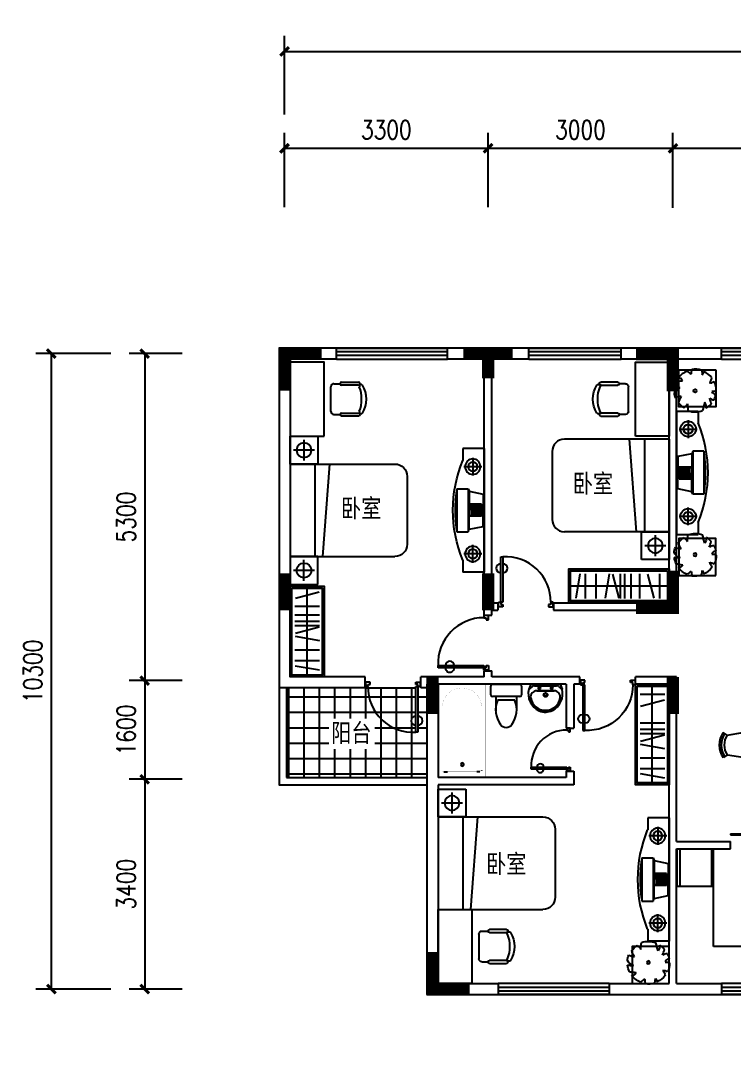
# Model space of a CAD drawing. Header units: millimetres. Extents: x 1193 to 32691, y 722 to 32497.
# Drawn here: x 1193 to 12768, y 15711 to 32497 of the extents above; entities that cross this region are included whole.
import ezdxf
from ezdxf.enums import TextEntityAlignment as Align

# ---------------------------------------------------------------- set-up
doc = ezdxf.new("R2010")
doc.units = ezdxf.units.MM
for name, color, linetype in [('DT', 7, 'Continuous'), ('JJ', 6, 'Continuous'), ('PUB_DIM', 3, 'Continuous'), ('PUB_H', 13, 'Continuous'), ('TEXT', 7, 'Continuous'), ('TOILET', 7, 'Continuous'), ('WALL', 4, 'Continuous'), ('WC', 10, 'Continuous'), ('WINDOW', 5, 'Continuous'), ('WINDOW_TEXT', 7, 'Continuous'), ('轮廓线', 240, 'Continuous')]:
    doc.layers.add(name, color=color, linetype=linetype)
doc.styles.add('-黑体', font='simhei.ttf')
doc.styles.add('DIM_FONT', font='SIMPLEX.shx', dxfattribs={"width": 0.8})
doc.styles.add('SIMPLEX', font='SIMPLEX.SHX')
doc.styles.get("Standard").update_dxf_attribs({"font": 'arial.ttf'})
doc.dimstyles.new('DIMN', dxfattribs={"dimtxt": 300, "dimasz": 1, "dimexe": 250, "dimexo": 300, "dimgap": 150, "dimtad": 1, "dimdec": 0, "dimdsep": 46, "dimtxsty": 'DIM_FONT', "dimblk": '_DIMX', "dimblk1": 'ARCHTICK', "dimblk2": 'ARCHTICK', "dimcen": 0.1, "dimclrt": 7, "dimadec": 0, "dimazin": 0, "dimtfac": 1, "dimtdec": 0, "dimtix": 1, "dimtmove": 2, "dimatfit": 3, "dimldrblk": '_DIMX', "dimfxl": 1, "dimtolj": 1, "dimtzin": 0, "dimarcsym": 0})

# ---------------------------------------------------------------- blocks, each defined once
blk = doc.blocks.new('_ARCHTICK')
at = {"color": 0, "linetype": 'ByBlock', "const_width": 0.15}
blk.add_lwpolyline([(-0.5, -0.5), (0.5, 0.5)], dxfattribs=at)
blk = doc.blocks.new('_DIMX')
at = {"const_width": 50}
blk.add_lwpolyline([(-70, -70), (70, 70)], dxfattribs=at)
blk = doc.blocks.new('*D80')
at = {"layer": 'DEFPOINTS', "color": 0, "transparency": 16777216}
for p in [(4115, 27101), (3205, 21801), (4115, 21801)]:
    blk.add_point(p, dxfattribs=at)
at = {"layer": 'PUB_DIM', "color": 0, "lineweight": -2, "transparency": 16777216}
for p, q in [((3815, 27101), (2955, 27101)), ((3205, 27100), (3205, 21802)), ((3815, 21801), (2955, 21801))]:
    blk.add_line(p, q, dxfattribs=at)
for p, rotation in [((3205, 27101), 90), ((3205, 21801), 270)]:
    blk.add_blockref('_DIMX', p, dxfattribs=dict(at, rotation=rotation))
at = {"layer": 'PUB_DIM', "color": 7, "transparency": 16777216, "insert": (2905, 24451), "char_height": 300, "attachment_point": 5, "rotation": 90, "style": 'DIM_FONT'}
blk.add_mtext('\\A1;5300', dxfattribs=at)
blk = doc.blocks.new('*D81')
at = {"layer": 'DEFPOINTS', "color": 0, "transparency": 16777216}
for p in [(4115, 21801), (3205, 20201), (4115, 20201)]:
    blk.add_point(p, dxfattribs=at)
at = {"layer": 'PUB_DIM', "color": 0, "lineweight": -2, "transparency": 16777216}
for p, q in [((3815, 21801), (2955, 21801)), ((3205, 21800), (3205, 20202)), ((3815, 20201), (2955, 20201))]:
    blk.add_line(p, q, dxfattribs=at)
for p, rotation in [((3205, 21801), 90), ((3205, 20201), 270)]:
    blk.add_blockref('_DIMX', p, dxfattribs=dict(at, rotation=rotation))
at = {"layer": 'PUB_DIM', "color": 7, "transparency": 16777216, "insert": (2905, 21001), "char_height": 300, "attachment_point": 5, "rotation": 90, "style": 'DIM_FONT'}
blk.add_mtext('\\A1;1600', dxfattribs=at)
blk = doc.blocks.new('*D82')
at = {"layer": 'DEFPOINTS', "color": 0, "transparency": 16777216}
for p in [(4115, 20201), (3205, 16801), (4115, 16801)]:
    blk.add_point(p, dxfattribs=at)
at = {"layer": 'PUB_DIM', "color": 0, "lineweight": -2, "transparency": 16777216}
for p, q in [((3815, 20201), (2955, 20201)), ((3205, 20200), (3205, 16802)), ((3815, 16801), (2955, 16801))]:
    blk.add_line(p, q, dxfattribs=at)
for p, rotation in [((3205, 20201), 90), ((3205, 16801), 270)]:
    blk.add_blockref('_DIMX', p, dxfattribs=dict(at, rotation=rotation))
at = {"layer": 'PUB_DIM', "color": 7, "transparency": 16777216, "insert": (2905, 18501), "char_height": 300, "attachment_point": 5, "rotation": 90, "style": 'DIM_FONT'}
blk.add_mtext('\\A1;3400', dxfattribs=at)
blk = doc.blocks.new('*D83')
at = {"layer": 'DEFPOINTS', "color": 0, "transparency": 16777216}
for p in [(2955, 27101), (1690, 16801), (2955, 16801)]:
    blk.add_point(p, dxfattribs=at)
at = {"layer": 'PUB_DIM', "color": 0, "lineweight": -2, "transparency": 16777216}
for p, q in [((2655, 27101), (1440, 27101)), ((1690, 27100), (1690, 16802)), ((2655, 16801), (1440, 16801))]:
    blk.add_line(p, q, dxfattribs=at)
for p, rotation in [((1690, 27101), 90), ((1690, 16801), 270)]:
    blk.add_blockref('_DIMX', p, dxfattribs=dict(at, rotation=rotation))
at = {"layer": 'PUB_DIM', "color": 7, "transparency": 16777216, "insert": (1390, 21951), "char_height": 300, "attachment_point": 5, "rotation": 90, "style": 'DIM_FONT'}
blk.add_mtext('\\A1;10300', dxfattribs=at)
blk = doc.blocks.new('_C2GBH')
at = {"layer": 'JJ'}
for p, q in [((-225, -55), (-225, -395)), ((-395, -225), (-55, -225))]:
    blk.add_line(p, q, dxfattribs=at)
blk.add_lwpolyline([(-450, 0), (-450, -450), (0, -450), (0, 0)], close=True, dxfattribs=at)
blk.add_circle((-225, -225), 120, dxfattribs=at)
at = {"style": 'DIM_FONT', "width": 0.8, "flags": 9}
for tag in ['XSIZE', 'YSIZE']:
    blk.add_attdef(tag, (0, 0), '', height=0.5, dxfattribs=at)
blk = doc.blocks.new('M_A22TIB')
for p, q in [((-0.449, 0.076), (-0.449, 0.898)), ((-0.449, 0.898), (-0.408, 0.898)), ((-0.408, 0.898), (-0.408, 0.076)), ((-0.49, 0.076), (-0.449, 0.076)), ((-0.49, -0.006), (-0.49, 0.076)), ((-0.449, 0.076), (-0.449, 0.035)), ((-0.408, 0.076), (-0.449, 0.076)), ((-0.449, 0.035), (-0.408, 0.035)), ((-0.408, 0.035), (-0.408, -0.006)), ((0.455, 0.035), (0.414, 0.035)), ((0.414, 0.035), (0.414, -0.006)), ((0.496, 0.076), (0.455, 0.076)), ((0.455, 0.076), (0.455, 0.035)), ((0.496, -0.006), (0.496, 0.076)), ((-0.408, -0.006), (-0.49, -0.006)), ((-0.49, -0.006), (-0.49, -0.006)), ((0.414, -0.006), (0.496, -0.006)), ((0.496, -0.006), (0.496, -0.006))]:
    blk.add_line(p, q)
for centre, radius, start, end in [((-0.449, 0.689), 0.0791, 90, 270), ((-0.367, 0.077), 0.822, 359.9283, 92.866), ((-0.408, 0.689), 0.0791, 270, 90)]:
    blk.add_arc(centre, radius, start, end)
blk = doc.blocks.new('_C20TYU')
at = {"layer": 'WC'}
for p, q in [((0, 10), (0, -10)), ((0, 10), (3.5, 10)), ((1.87, 8.52), (1.87, 5.62)), ((3.5, 10), (3.5, 8.06)), ((0.42, 7.07), (3.32, 7.07)), ((2.63, 3.5), (2.46, 3.08)), ((4.43, 3.5), (2.63, 3.5)), ((2.63, 3.5), (2.63, -3.5)), ((4.43, 3.5), (4.43, -3.5)), ((2.46, 3.08), (0.17, 2.61)), ((0.17, 2.61), (0.17, 0)), ((2.46, 3.08), (2.46, 0)), ((0.43, 0), (0.43, 0.97)), ((0.43, 0.97), (2.46, 0.97)), ((0.53, 0), (0.53, 0.87)), ((0.53, 0.87), (2.46, 0.87)), ((0.73, 0), (0.73, 0.87)), ((0.93, 0), (0.93, 0.87)), ((1.13, 0), (1.13, 0.87)), ((1.33, 0), (1.33, 0.87)), ((1.53, 0), (1.53, 0.87)), ((1.73, 0), (1.73, 0.87)), ((1.93, 0), (1.93, 0.87)), ((2.13, 0), (2.13, 0.87)), ((0.17, -2.61), (0.17, 0)), ((0.43, 0), (0.43, -0.97)), ((0.43, -0.97), (2.46, -0.97)), ((0.53, 0), (0.53, -0.87)), ((0.53, -0.87), (2.46, -0.87)), ((0.73, 0), (0.73, -0.87)), ((0.93, 0), (0.93, -0.87)), ((1.13, 0), (1.13, -0.87)), ((1.33, 0), (1.33, -0.87)), ((1.53, 0), (1.53, -0.87)), ((1.73, 0), (1.73, -0.87)), ((1.93, 0), (1.93, -0.87)), ((2.13, 0), (2.13, -0.87)), ((2.46, -3.08), (2.46, 0)), ((2.46, -3.08), (0.17, -2.61)), ((2.63, -3.5), (2.46, -3.08)), ((4.43, -3.5), (2.63, -3.5)), ((1.87, -8.52), (1.87, -5.62)), ((0.42, -7.07), (3.32, -7.07)), ((3.5, -8.06), (3.5, -10)), ((0, -10), (3.5, -10))]:
    blk.add_line(p, q, dxfattribs=at)
for centre, radius in [((1.87, 7.07), 1.25), ((1.87, 7.07), 0.75), ((1.87, -7.07), 1.25), ((1.87, -7.07), 0.75)]:
    blk.add_circle(centre, radius, dxfattribs=at)
for centre, radius, start, end in [((-16.23, 0), 21.32, 337.7852, 22.2148), ((-16.04, 0), 20.72, 351.2285, 8.7715)]:
    blk.add_arc(centre, radius, start, end, dxfattribs=at)
at = {"style": 'DIM_FONT', "width": 0.8, "flags": 9}
for tag in ['YSIZE', 'XSIZE']:
    blk.add_attdef(tag, (0, 0), '', height=0.5, dxfattribs=at)
blk = doc.blocks.new('_C0BXV')
at = {"layer": 'JJ', "xscale": -100, "yscale": 100, "zscale": 100, "rotation": 89.9999999999999}
blk.add_blockref('_C20TYU', (0, 0), dxfattribs=at)
at = {"style": 'DIM_FONT', "width": 0.8, "flags": 9}
for tag in ['XSIZE', 'YSIZE']:
    blk.add_attdef(tag, (0, 0), '', height=0.5, dxfattribs=at)
blk = doc.blocks.new('M_C56KIS')
for p, q in [((62, 318), (72, 242)), ((72, 242), (101, 299)), ((101, 299), (101, 299))]:
    blk.add_line(p, q)
blk.add_lwpolyline([(294, 325), (294, -275), (-306, -275), (-306, 325)], close=True)
blk.add_circle((-46, -16), 24.7)
for centre, radius, start, end in [((-307, 139), 56.5, 8.941, 100.0107), ((-46, -12), 340, 112.0103, 142.6392), ((-371, -22), 380, 45.9782, 58.5315), ((-666, 365), 570, 348.5728, 356.6649), ((-46, -12), 348, 72.0426, 98.475), ((-46, -12), 341, 37.2751, 64.8245), ((82, 215), 145, 319.7203, 351.7151), ((-277, -88), 115, 97.3912, 159.6952), ((-332, -105), 143, 71.8009, 110.5991), ((-46, -12), 338, 154.3498, 173.0356), ((-402, 850), 718, 274.1465, 282.1238), ((207, 198), 84.2, 254.8555, 310.96), ((-46, -12), 345, 0.5321, 25.5856), ((-46, -12), 342, 185.9236, 201.5277), ((-287, -214), 106, 81.8314, 131.8278), ((-119, -230), 194, 141.6582, 174.3093), ((1199, 167), 1058, 196.6397, 201.9099), ((262, -63), 99.6, 227.0454, 270.9651), ((241, 102), 125, 263.2775, 297.8128), ((333, 45), 131, 215.3868, 249.7411), ((-46, -12), 344, 334.0767, 348.9021), ((-46, -12), 333, 216.594, 237.4464), ((-456, -26), 353, 310.8536, 325.193), ((259, -243), 425, 177.9455, 193.2146), ((1320, -611), 1274, 161.2865, 167.5451), ((-13, -284), 151, 354.7323, 32.8544), ((-46, -12), 339, 302.6098, 320.6752), ((-46, -12), 346, 251.5307, 290.63)]:
    blk.add_arc(centre, radius, start, end)
at = {"style": 'DIM_FONT', "width": 0.8, "flags": 9}
for tag in ['XSIZE', 'YSIZE']:
    blk.add_attdef(tag, (0, 0), '', height=0.5, dxfattribs=at)
blk = doc.blocks.new('_C18POR')
at = {"layer": 'JJ'}
for p, q in [((0, 0), (0, 1500)), ((0, 1500), (1700, 1500)), ((400, 0), (400, 1500)), ((533, 1500), (644, 0)), ((1900, 200), (1900, 1300)), ((0, 0), (1700, 0))]:
    blk.add_line(p, q, dxfattribs=at)
for centre, start, end in [((1700, 1300), 0, 90), ((1700, 200), 270, 0)]:
    blk.add_arc(centre, 200, start, end, dxfattribs=at)
at = {"style": 'DIM_FONT', "width": 0.8, "flags": 9}
for tag in ['XSIZE', 'YSIZE']:
    blk.add_attdef(tag, (0, 0), '', height=0.5, dxfattribs=at)
blk = doc.blocks.new('_C4CHW')
at = {"layer": 'JJ'}
blk.add_blockref('_C18POR', (0, 0), dxfattribs=at)
at = {"style": 'DIM_FONT', "width": 0.8, "flags": 9}
for tag in ['XSIZE', 'YSIZE']:
    blk.add_attdef(tag, (0, 0), '', height=0.5, dxfattribs=at)
blk = doc.blocks.new('_C4COF')
at = {"layer": 'WALL'}
blk.add_blockref('_C4CHW', (0, 0), dxfattribs=at)
at = {"style": 'DIM_FONT', "width": 0.8, "flags": 9}
for tag in ['XSIZE', 'YSIZE']:
    blk.add_attdef(tag, (0, 0), '', height=0.5, dxfattribs=at)
blk = doc.blocks.new('M_C32CXI')
for p, q in [((-188, 275), (87, 275)), ((87, 225), (-188, 225)), ((212, 250), (112, 250)), ((262, 200), (262, -200)), ((-188, -225), (87, -225)), ((87, -275), (-188, -275)), ((212, -250), (112, -250))]:
    blk.add_line(p, q)
for centre, radius, start, end in [((111, 0), 426, 148.1092, 211.8908), ((-227, 210), 28.1, 338.7607, 148.1092), ((314, 0), 552, 158.7607, 201.2393), ((-188, 250), 25, 90, 270), ((87, 250), 25, 270, 90), ((212, 200), 50, 0, 90), ((-227, -210), 28.1, 211.8908, 21.2393), ((-188, -250), 25, 90, 270), ((87, -250), 25, 270, 90), ((212, -200), 50, 270, 0)]:
    blk.add_arc(centre, radius, start, end)
at = {"width": 0.8, "flags": 9}
for tag in ['XSIZE', 'YSIZE']:
    blk.add_attdef(tag, (0, 0), '', height=0.5, dxfattribs=at)
blk = doc.blocks.new('_WBLK')
for p, q in [((-0.5, 0.5), (0.5, 0.5)), ((0.5, 0.1667), (-0.5, 0.1667)), ((0.5, -0.1667), (-0.5, -0.1667)), ((-0.5, -0.5), (0.5, -0.5))]:
    blk.add_line(p, q)
at = {"layer": 'WINDOW_TEXT', "style": 'SIMPLEX', "flags": 9}
blk.add_attdef('A', text='', height=1, dxfattribs=at).set_placement((0, 1.5), align=Align.MIDDLE)
blk = doc.blocks.new('M_E4')
for p, q in [((670, -80), (670, -137)), ((670, -86), (670, -97)), ((670, -663), (670, -614))]:
    blk.add_line(p, q)
at = {"const_width": 1.5}
for points in [[(-750, -750), (-750, 0)], [(-750, 0), (750, 0)], [(750, 0), (750, -750)], [(608, -56), (640, -56)], [(670, -90), (670, -656)], [(670, -663), (670, -655)], [(750, -750), (-750, -750)]]:
    blk.add_lwpolyline(points, dxfattribs=at)
for points in [[(-399, -56, 0.930688), (-388, -693, 0.930688)], [(670, -86, 0.414214), (640, -56, 0.414214)], [(670, -90, 0.041784), (670, -85, 0.412615)], [(640, -693, 0.414214), (670, -663, 0.414214)]]:
    blk.add_lwpolyline(points, format="xyb", dxfattribs=at)
at = {"const_width": 1.5, "flags": 128}
for points in [[(-399, -56), (608, -56)], [(-399, -694), (645, -692)]]:
    blk.add_lwpolyline(points, dxfattribs=at)
for radius in [25, 23]:
    blk.add_circle((550, -381), radius)
blk.add_arc((640, -663), 30, 270, 280.176)
at = {"width": 0.8, "flags": 9}
for tag in ['XSIZE', 'YSIZE']:
    blk.add_attdef(tag, (0, 0), '', height=0.5, dxfattribs=at)
blk = doc.blocks.new('M_E24TTP')
at = {"layer": 'TOILET', "color": 7}
for p, q in [((-170, 200), (-170, 430)), ((170, 200), (170, 430)), ((-250, 30), (-250, 170)), ((-220, 200), (220, 200)), ((-140, 260), (140, 260)), ((250, 170), (250, 30)), ((220, 0), (-220, 0))]:
    blk.add_line(p, q, dxfattribs=at)
for centre, radius, start, end in [((0, 590), 110, 33.4509, 146.5491), ((227, 413), 398, 143.3619, 202.5495), ((-227, 413), 398, 337.4505, 36.6381), ((-220, 170), 30, 90, 180), ((220, 170), 30, 0, 90), ((-220, 30), 30, 180, 270), ((220, 30), 30, 270, 0)]:
    blk.add_arc(centre, radius, start, end, dxfattribs=at)
at = {"style": 'DIM_FONT', "width": 0.8, "flags": 9}
for tag in ['XSIZE', 'YSIZE']:
    blk.add_attdef(tag, (0, 0), '', height=0.5, dxfattribs=at)
blk = doc.blocks.new('M_E6')
for p, q in [((240, 0), (-240, 0)), ((-237, 0), (239, 0)), ((240, 0), (270, -79)), ((-213, -36), (-271, -91)), ((-240, 0), (-270, -79)), ((-179, -23), (181, -23)), ((141, -105), (-141, -105)), ((-141, -105), (141, -105)), ((217, -37), (274, -95))]:
    blk.add_line(p, q)
for centre, radius in [((-99, -65), 16.3), ((2, -172), 31.6), ((2, -172), 23), ((101, -65), 16.3)]:
    blk.add_circle(centre, radius)
for centre, radius, start, end in [((28, -152), 307, 166.1751, 244.7296), ((-141, -205), 100, 90, 190.5602), ((-179, -73), 50, 90, 133.181), ((-28, -152), 307, 297.0639, 13.8249), ((141, -205), 100, 349.4398, 90), ((181, -73), 50, 44.5607, 90), ((0, -179), 243, 190.5602, 349.4398), ((0, -201), 250, 245.8071, 296.4628), ((28, -152), 307, 266.589, 266.5936)]:
    blk.add_arc(centre, radius, start, end)
at = {"width": 0.8, "flags": 9}
for tag in ['XSIZE', 'YSIZE']:
    blk.add_attdef(tag, (0, 0), '', height=0.5, dxfattribs=at)
blk = doc.blocks.new('_E4MQF')
at = {"layer": 'PUB_DIM'}
for p, q in [((-600, 541), (0, 541)), ((-600, 31), (0, 31))]:
    blk.add_line(p, q, dxfattribs=at)
for points in [[(-600, 0), (0, 0), (0, 600), (-600, 600)], [(-205, 22), (-205, 6), (-149, 6), (-149, 22)]]:
    blk.add_lwpolyline(points, close=True, dxfattribs=at)
blk.add_circle((-95, 17), 9.03, dxfattribs=at)
at = {"style": 'DIM_FONT', "width": 0.8, "flags": 9}
for tag in ['XSIZE', 'YSIZE']:
    blk.add_attdef(tag, (0, 0), '', height=0.5, dxfattribs=at)
blk = doc.blocks.new('A$C696326CC')
at = {"layer": 'PUB_H', "rotation": 324.6600000000053}
blk.add_blockref('_E4MQF', (489, 0), dxfattribs=at)
blk = doc.blocks.new('M_A13ZTG')
for p, q in [((-0.502, 0.208), (0.498, 0.208)), ((-0.502, 0.208), (-0.502, 0.19)), ((-0.502, 0.19), (0.498, 0.19)), ((0.498, 0.208), (0.498, 0.19))]:
    blk.add_line(p, q)
blk = doc.blocks.new('_C12HYY')
at = {"layer": 'JJ'}
for p, q in [((-121, 174), (-185, 221)), ((-121, 174), (130, 212)), ((-126, -142), (-193, -187)), ((-126, -142), (123, -188))]:
    blk.add_line(p, q, dxfattribs=at)
for centre, radius, start, end in [((102, 12), 356, 143.9219, 214.0241), ((102, 12), 326, 143.9219, 214.0241), ((102, 12), 276, 143.9219, 214.0241), ((-249, 18), 425, 330.9005, 27.0455)]:
    blk.add_arc(centre, radius, start, end, dxfattribs=at)
at = {"style": 'DIM_FONT', "width": 0.8, "flags": 9}
for tag in ['XSIZE', 'YSIZE']:
    blk.add_attdef(tag, (-24, 18), '', height=0.5, rotation=356.9059, dxfattribs=at)
for tag in ['XSIZE', 'YSIZE']:
    blk.add_attdef(tag, (0, 0), '', height=0.5, dxfattribs=at)
blk = doc.blocks.new('_C11DKQ')
at = {"layer": 'JJ'}
for p, q in [((-1166, 312), (-1212, 377)), ((-849, 313), (-804, 379)), ((-541, 312), (-587, 377)), ((-224, 313), (-179, 379)), ((-1166, 312), (-1207, 62)), ((-849, 313), (-807, 63)), ((-541, 312), (-582, 62)), ((-224, 313), (-182, 63)), ((332, -194), (82, -153)), ((332, -194), (397, -148)), ((333, -511), (83, -553)), ((333, -511), (399, -556))]:
    blk.add_line(p, q, dxfattribs=at)
blk.add_lwpolyline([(-1400, -700), (0, -700), (0, 0), (-1400, 0)], close=True, dxfattribs=at)
for centre, radius, start, end in [((-1007, 87), 356, 55.1246, 125.2269), ((-1007, 87), 326, 55.1246, 125.2269), ((-1007, 87), 276, 55.1246, 125.2269), ((-382, 87), 356, 55.1246, 125.2269), ((-382, 87), 326, 55.1246, 125.2269), ((-382, 87), 276, 55.1246, 125.2269), ((-1008, 438), 425, 242.1033, 298.2483), ((-383, 438), 425, 242.1033, 298.2483), ((458, -352), 425, 152.1033, 208.2483), ((107, -353), 326, 325.1246, 35.2269), ((107, -353), 356, 325.1246, 35.2269), ((107, -353), 276, 325.1246, 35.2269)]:
    blk.add_arc(centre, radius, start, end, dxfattribs=at)
at = {"layer": 'JJ', "xscale": -1}
for p, rotation in [((-1604, -344), 178.7972248939161), ((-1021, -894), 268.7972248939161), ((-396, -894), 268.7972248939161)]:
    blk.add_blockref('_C12HYY', p, dxfattribs=dict(at, rotation=rotation))
at = {"style": 'DIM_FONT', "width": 0.8, "flags": 9}
for tag in ['XSIZE', 'YSIZE']:
    blk.add_attdef(tag, (0, 0), '', height=0.5, dxfattribs=at)

msp = doc.modelspace()

# ---------------------------------------------------------------- linework, layer by layer
at = {"layer": 'DT'}
for points in [[(6073.4, 27101.4, 200, 200, 0), (5473.4, 27101.4, 200, 200, 0), (5473.4, 26501.4, 0, 0, 0)], [(8373.4, 27101.4, 200, 200, 0), (8773.4, 27101.4, 200, 200, 0), (8773.4, 26701.4, 0, 0, 0)], [(9173.4, 27101.4, 200, 200, 0), (8773.4, 27101.4, 200, 200, 0), (8773.4, 26701.4, 0, 0, 0)], [(11173.4, 27090.3, 200, 200, 0), (11773.4, 27090.3, 200, 200, 0), (11773.4, 26490.3, 0, 0, 0)], [(11173.4, 22982.4, 200, 200, 0), (11773.4, 22982.4, 200, 200, 0), (11773.4, 23582.4, 0, 0, 0)]]:
    msp.add_lwpolyline(points, format="xyseb", dxfattribs=at)
at = {"layer": 'DT', "const_width": 200}
for points in [[(5473.4, 23541.4), (5473.4, 22941.4)], [(8773.4, 23541.4), (8773.4, 22941.4)], [(7873.4, 21861.4), (7873.4, 21261.4)], [(11773.4, 21861.4), (11773.4, 21261.4)], [(8473.4, 16801.4), (7873.4, 16801.4), (7873.4, 17401.4)]]:
    msp.add_lwpolyline(points, dxfattribs=at)
at = {"layer": 'JJ'}
for p, q in [((10264.9, 23531), (10195.5, 23137.1)), ((10347.6, 23532.6), (10347.6, 23132.6)), ((10520.6, 23532.6), (10520.6, 23132.6)), ((10740.8, 23531), (10671.3, 23137.1)), ((10791, 23525.8), (10894.5, 23139.4)), ((10916.9, 23532.6), (10916.9, 23132.6)), ((10985.2, 23532.6), (10985.2, 23132.6)), ((11089.9, 23532.6), (11089.9, 23132.6)), ((11228.7, 23532.6), (11228.7, 23132.6)), ((11360.2, 23525.8), (11463.8, 23139.4)), ((11554.4, 23532.6), (11554.4, 23132.6)), ((10113.4, 23336.4), (11683.4, 23336.4)), ((5649, 23138.2), (6035.3, 23241.8)), ((5838.4, 21891.4), (5838.4, 23301.4)), ((5642.1, 23006.7), (6042.1, 23006.7)), ((5642.1, 22867.9), (6042.1, 22867.9)), ((5642.1, 22763.1), (6042.1, 22763.1)), ((5642.1, 22694.9), (6042.1, 22694.9)), ((5649, 22568.9), (6035.3, 22672.5)), ((5643.7, 22518.8), (6037.7, 22449.3)), ((5642.1, 22298.6), (6042.1, 22298.6)), ((5642.1, 22125.6), (6042.1, 22125.6)), ((5643.7, 22042.9), (6037.7, 21973.4)), ((11438.4, 20141.4), (11438.4, 21711.4)), ((11242.1, 21582.4), (11642.1, 21582.4)), ((11249, 21388.2), (11635.3, 21491.8)), ((11242.1, 21117.9), (11642.1, 21117.9)), ((11242.1, 21013.1), (11642.1, 21013.1)), ((11242.1, 20944.9), (11642.1, 20944.9)), ((11249, 20818.9), (11635.3, 20922.5)), ((11243.7, 20768.8), (11637.7, 20699.3)), ((11242.1, 20548.6), (11642.1, 20548.6)), ((11242.1, 20375.6), (11642.1, 20375.6)), ((11243.7, 20292.9), (11637.7, 20223.4)), ((12433.4, 17491.4), (12433.4, 19071.4)), ((13883.4, 17491.4), (12433.4, 17491.4))]:
    msp.add_line(p, q, dxfattribs=at)
for points in [[(6113.4, 25763.4), (6113.4, 26963.4), (5563.4, 26963.4), (5563.4, 25763.4)], [(11163.4, 25763.4), (11163.4, 26963.4), (11713.4, 26963.4), (11713.4, 25763.4)], [(11713.4, 23611.4), (11713.4, 23061.4), (10083.4, 23061.4), (10083.4, 23611.4)], [(11683.4, 23581.4), (11683.4, 23091.4), (10113.4, 23091.4), (10113.4, 23581.4)], [(5563.4, 23331.4), (6113.4, 23331.4), (6113.4, 21861.4), (5563.4, 21861.4)], [(5593.4, 23301.4), (6083.4, 23301.4), (6083.4, 21891.4), (5593.4, 21891.4)], [(11163.4, 21741.4), (11713.4, 21741.4), (11713.4, 20111.4), (11163.4, 20111.4)], [(11193.4, 21711.4), (11683.4, 21711.4), (11683.4, 20141.4), (11193.4, 20141.4)], [(8513.4, 18091.4), (8513.4, 16891.4), (7963.4, 16891.4), (7963.4, 18091.4)]]:
    msp.add_lwpolyline(points, close=True, dxfattribs=at)
at = {"layer": 'WALL'}
for p, q in [((5383.4, 27191.4), (5383.4, 21681.4)), ((6316.4, 27191.4), (5383.4, 27191.4)), ((6316.4, 27011.4), (6316.4, 27191.4)), ((8116.4, 27011.4), (8116.4, 27191.4)), ((9434.7, 27191.4), (8116.4, 27191.4)), ((9434.7, 27011.4), (9434.7, 27191.4)), ((12558.4, 27191.4), (10934.7, 27191.4)), ((10934.7, 27011.4), (10934.7, 27191.4)), ((12558.4, 27011.4), (12558.4, 27191.4)), ((5563.4, 27011.4), (5563.4, 21861.4)), ((6316.4, 27011.4), (5563.4, 27011.4)), ((8713.4, 27011.4), (8116.4, 27011.4)), ((8713.4, 22861.4), (8713.4, 27011.4)), ((8833.4, 23061.4), (8833.4, 27011.4)), ((9434.7, 27011.4), (8833.4, 27011.4)), ((11713.4, 27011.4), (10934.7, 27011.4)), ((11713.4, 23061.4), (11713.4, 27011.4)), ((11833.4, 22941.4), (11833.4, 27011.4)), ((12558.4, 27011.4), (11833.4, 27011.4)), ((8833.4, 23061.4), (8933.4, 23061.4)), ((8933.4, 23061.4), (8933.4, 22941.4)), ((9833.4, 23061.4), (11713.4, 23061.4)), ((9833.4, 23061.4), (9833.4, 22941.4)), ((8713.4, 22861.4), (8833.4, 22861.4)), ((8833.4, 22941.4), (8933.4, 22941.4)), ((8833.4, 22861.4), (8833.4, 22941.4)), ((9833.4, 22941.4), (11833.4, 22941.4)), ((6783.4, 21861.4), (5563.4, 21861.4)), ((6783.4, 21681.4), (6783.4, 21861.4)), ((8713.4, 21861.4), (7683.4, 21861.4)), ((7683.4, 21681.4), (7683.4, 21861.4)), ((8713.4, 21861.4), (8713.4, 21961.4)), ((8713.4, 21961.4), (8833.4, 21961.4)), ((8833.4, 21861.4), (8833.4, 21961.4)), ((10263.4, 21861.4), (8833.4, 21861.4)), ((10263.4, 21741.4), (10263.4, 21861.4)), ((11833.4, 21861.4), (11163.4, 21861.4)), ((11163.4, 21741.4), (11163.4, 21861.4)), ((11833.4, 19191.4), (11833.4, 21861.4)), ((6783.4, 21681.4), (5383.4, 21681.4)), ((7783.4, 21681.4), (7683.4, 21681.4)), ((7783.4, 21741.4), (7783.4, 16711.4)), ((10043.4, 21741.4), (7783.4, 21741.4)), ((7963.4, 21741.4), (7963.4, 20231.4)), ((10043.4, 21741.4), (10043.4, 21031.4)), ((10163.4, 21741.4), (10163.4, 21031.4)), ((10263.4, 21741.4), (10163.4, 21741.4)), ((11713.4, 21741.4), (11163.4, 21741.4)), ((11713.4, 16891.4), (11713.4, 21741.4)), ((10043.4, 21031.4), (10163.4, 21031.4)), ((10043.4, 20331.4), (10043.4, 20231.4)), ((10043.4, 20331.4), (10163.4, 20331.4)), ((10163.4, 20331.4), (10163.4, 20111.4)), ((10043.4, 20231.4), (7963.4, 20231.4)), ((7963.4, 20111.4), (7963.4, 16891.4)), ((10163.4, 20111.4), (7963.4, 20111.4)), ((11833.4, 19191.4), (12708.4, 19191.4)), ((12708.4, 19071.4), (12708.4, 19191.4)), ((11833.4, 16891.4), (11833.4, 19071.4)), ((11833.4, 19071.4), (12708.4, 19071.4)), ((7963.4, 16891.4), (8938.4, 16891.4)), ((8938.4, 16891.4), (8938.4, 16711.4)), ((10738.4, 16891.4), (11713.4, 16891.4)), ((10738.4, 16891.4), (10738.4, 16711.4)), ((11833.4, 16891.4), (12558.4, 16891.4)), ((12558.4, 16891.4), (12558.4, 16711.4)), ((7783.4, 16711.4), (8938.4, 16711.4)), ((10738.4, 16711.4), (12558.4, 16711.4))]:
    msp.add_line(p, q, dxfattribs=at)
at = {"layer": 'WINDOW'}
for p, q in [((5383.4, 21681.4), (5383.4, 20111.4)), ((5503.4, 21681.4), (5503.4, 20231.4)), ((5540.3, 20231.4), (5540.3, 21681.4)), ((5790.3, 20231.4), (5790.3, 21681.4)), ((6040.3, 20231.4), (6040.3, 21681.4)), ((6290.3, 21187.1), (6290.3, 21681.4)), ((6540.3, 21187.1), (6540.3, 21681.4)), ((6790.3, 21187.1), (6790.3, 21681.4)), ((6797.5, 21681.5), (7600.7, 21681.5)), ((7040.3, 20231.4), (7040.3, 21681.4)), ((7290.3, 20231.4), (7290.3, 21681.4)), ((7540.3, 21189.1), (7540.3, 21681.4)), ((5503.4, 21537.1), (7600.7, 21537.1)), ((7637.7, 21537.1), (7783.4, 21537.1)), ((5503.4, 21287.1), (7600.7, 21287.1)), ((7637.7, 21287.1), (7783.4, 21287.1)), ((5503.4, 21037.1), (6190.3, 21037.1)), ((6940.3, 21037.1), (7600.7, 21037.1)), ((7540.3, 20231.4), (7540.3, 21113.9)), ((7637.7, 21037.1), (7783.4, 21037.1)), ((5503.4, 20787.1), (6190.3, 20787.1)), ((6290.3, 20231.4), (6290.3, 20687.1)), ((6540.3, 20231.4), (6540.3, 20687.1)), ((6790.3, 20231.4), (6790.3, 20687.1)), ((6940.3, 20787.1), (7783.4, 20787.1)), ((5503.4, 20537.1), (7783.4, 20537.1)), ((5503.4, 20287.1), (7783.4, 20287.1)), ((5503.4, 20231.4), (7783.4, 20231.4)), ((5383.4, 20111.4), (7783.4, 20111.4))]:
    msp.add_line(p, q, dxfattribs=at)
at = {"layer": '轮廓线'}
msp.add_lwpolyline([(7783.4, 16711.4), (14663.4, 16711.4), (14663.4, 19011.4), (17783.4, 19011.4), (17783.4, 16711.4), (22336.1, 16711.4), (23336.1, 15711.4), (27410.7, 15711.4), (28463.4, 16764.1), (28463.4, 21738.7), (27410.7, 22791.4), (26663.4, 22791.4), (26663.4, 24771.4), (26963.4, 24771.4), (26963.4, 27591.4), (23363.4, 27591.4), (23363.4, 28391.4), (18283.4, 28391.4), (18283.4, 27191.4), (5383.4, 27191.4), (5383.4, 20111.4), (7783.4, 20111.4)], close=True, dxfattribs=at)

# ---------------------------------------------------------------- block references
at = {"layer": 'JJ'}
for name, p in [('M_C56KIS', (12177.3, 26514)), ('M_E6', (9705.6, 21741.4))]:
    msp.add_blockref(name, p, dxfattribs=at)
for name, p, rotation in [('M_C32CXI', (6485.7, 26363.4), 180), ('_C4COF', (11713.4, 25713.4), 180.0000000001365), ('_C0BXV', (8713.4, 24561.1), 270.0000000001364), ('_C2GBH', (5563.4, 23361.1), 179.9999999998635), ('M_E24TTP', (9067.9, 21741.4), 180), ('_C11DKQ', (12987.7, 20404.2), 179.9999999998635), ('_C0BXV', (11713.4, 18577.5), 270.0000000001364), ('A$C696326CC', (12716.5, 18668.2), 125.3400000118427)]:
    msp.add_blockref(name, p, dxfattribs=dict(at, rotation=rotation))
at = {"layer": 'JJ', "xscale": -1}
for name, p, rotation in [('M_C32CXI', (10791.1, 26363.4), 180), ('_C0BXV', (11833.4, 25170.7), 89.99999999986356), ('_C4COF', (5563.4, 25311.1), 179.9999999998635), ('_C2GBH', (11713.4, 23763.4), 180.0000000001365), ('M_C56KIS', (12177.3, 23827.3), 180), ('M_E4', (7977.3, 20991.4), 90), ('_C4COF', (7963.4, 19591.4), 179.9999999998635), ('M_C56KIS', (11419.8, 17216.2), 180)]:
    msp.add_blockref(name, p, dxfattribs=dict(at, rotation=rotation))
for name, p in [('_C2GBH', (5563.4, 25761.1)), ('_C2GBH', (7963.4, 20041.4)), ('M_C32CXI', (8885.7, 17491.4))]:
    msp.add_blockref(name, p, dxfattribs=at)
at = {"layer": 'WINDOW'}
for name, p, xscale, yscale, zscale in [('_WBLK', (7216.4, 27101.4), 1800, 180, 1800), ('_WBLK', (10184.7, 27101.4), 1500, 180, 1500), ('_WBLK', (13758.4, 27101.4), 2400, 180, 2400), ('M_A13ZTG', (13158.4, 19131.4), 900, 900, 900)]:
    msp.add_blockref(name, p, dxfattribs=dict(at, xscale=xscale, yscale=yscale, zscale=zscale))
for name, p, xscale, yscale, zscale, rotation in [('M_A22TIB', (9383.4, 23001.4), -900, -900, 900, 180), ('M_A22TIB', (8773.4, 22411.4), 900, 900, 900, 90.00000000100002), ('M_A22TIB', (7233.4, 21771.4), -900, -900, 900, 9.000000744663339e-09), ('M_A22TIB', (10713.4, 21801.4), 900, -900, 900, 8.999999999999998e-09), ('M_A22TIB', (10103.4, 20681.4), -700, -700, 700, 270.000000002), ('_WBLK', (9838.4, 16801.4), 1800, 180, 1800, 180), ('_WBLK', (13158.4, 16801.4), 1200, 180, 1200, 180)]:
    msp.add_blockref(name, p, dxfattribs=dict(at, xscale=xscale, yscale=yscale, zscale=zscale, rotation=rotation))

# ---------------------------------------------------------------- texts
at = {"layer": 'TEXT', "style": '-黑体', "width": 0.8}
for s, p in [('卧室', (10148.3, 24847.2)), ('卧室', (6387.8, 24445.8)), ('阳台', (6228.6, 20803.9)), ('卧室', (8741.7, 18682.1))]:
    msp.add_text(s, height=300, dxfattribs=at).set_placement(p)

# ---------------------------------------------------------------- dimensions: what is measured, and where the dimension line sits
at = {"layer": 'PUB_DIM'}
for base, p1, p2 in [((26873.4, 32000.2), (5473.4, 30679.4), (26873.4, 30679.4)), ((8773.4, 30429.4), (5473.4, 29176.2), (8773.4, 29176.2)), ((11773.4, 30429.4), (8773.4, 29176.2), (11773.4, 29165.1)), ((15773.4, 30429.4), (11773.4, 29165.1), (15773.4, 29165.1))]:
    msp.add_linear_dim(base=base, p1=p1, p2=p2, dimstyle='DIMN', dxfattribs=at).render()
for base, p1, p2, picture, middle in [((1690.2, 16801.4), (2955.3, 27101.4), (2955.3, 16801.4), '*D83', (1390.2, 21951.4)), ((3205.3, 21801.4), (4115, 27101.4), (4115, 21801.4), '*D80', (2905.3, 24451.4)), ((3205.3, 20201.4), (4115, 21801.4), (4115, 20201.4), '*D81', (2905.3, 21001.4)), ((3205.3, 16801.4), (4115, 20201.4), (4115, 16801.4), '*D82', (2905.3, 18501.4))]:
    dim = msp.add_linear_dim(base=base, p1=p1, p2=p2, angle=90, dimstyle='DIMN', dxfattribs=at)
    dim.commit()
    dim.dimension.update_dxf_attribs({"geometry": picture, "text_midpoint": middle})

doc.saveas('drawing.dxf')
